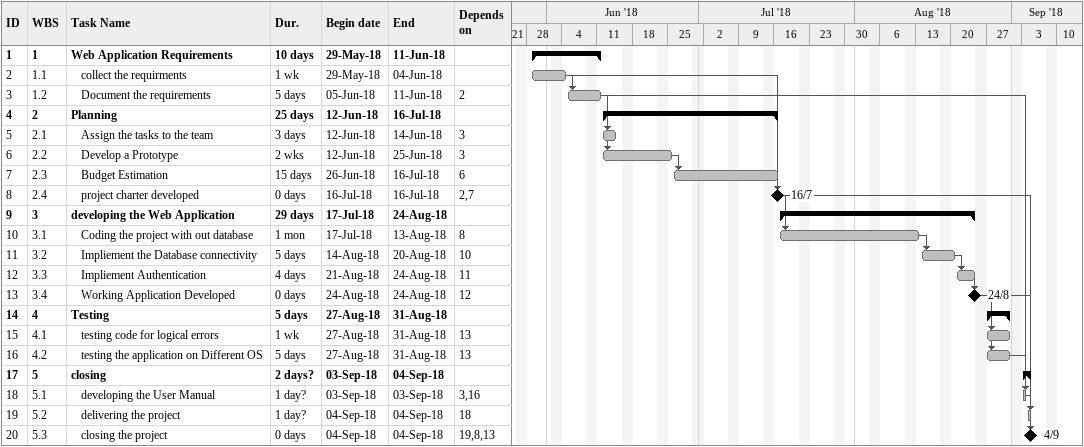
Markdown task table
| ID | WBS | Task | Duration | Start | Finish | Predecessors |
|---|---|---|---|---|---|---|
| 1 | 1 | **Web Application Requirements** | 10d | 2018-05-29 | 2018-06-11 |  |
| 2 | 1.1 | collect the requirments | 1w | 2018-05-29 | 2018-06-04 |  |
| 3 | 1.2 | Document the requirements | 5d | 2018-06-05 | 2018-06-11 | 2 |
| 4 | 2 | **Planning** | 25d | 2018-06-12 | 2018-07-16 |  |
| 5 | 2.1 | Assign the tasks to the team | 3d | 2018-06-12 | 2018-06-14 | 3 |
| 6 | 2.2 | Develop a Prototype | 2w | 2018-06-12 | 2018-06-25 | 3 |
| 7 | 2.3 | Budget Estimation | 15d | 2018-06-26 | 2018-07-16 | 6 |
| 8 | 2.4 | project charter developed | 0d | 2018-07-16 | 2018-07-16 | 2, 7 |
| 9 | 3 | **developing the Web Application** | 29d | 2018-07-17 | 2018-08-24 |  |
| 10 | 3.1 | Coding the project with out database | 1mo | 2018-07-17 | 2018-08-13 | 8 |
| 11 | 3.2 | Impliement the Database connectivity | 5d | 2018-08-14 | 2018-08-20 | 10 |
| 12 | 3.3 | Impliement Authentication | 4d | 2018-08-21 | 2018-08-24 | 11 |
| 13 | 3.4 | Working Application Developed | 0d | 2018-08-24 | 2018-08-24 | 12 |
| 14 | 4 | **Testing** | 5d | 2018-08-27 | 2018-08-31 |  |
| 15 | 4.1 | testing code for logical errors | 1w | 2018-08-27 | 2018-08-31 | 13 |
| 16 | 4.2 | testing the application on Different OS | 5d | 2018-08-27 | 2018-08-31 | 13 |
| 17 | 5 | **closing** | 2d? | 2018-09-03 | 2018-09-04 |  |
| 18 | 5.1 | developing the User Manual | 1d? | 2018-09-03 | 2018-09-03 | 3, 16 |
| 19 | 5.2 | delivering the project | 1d? | 2018-09-04 | 2018-09-04 | 18 |
| 20 | 5.3 | closing the project | 0d | 2018-09-04 | 2018-09-04 | 19, 8, 13 |
